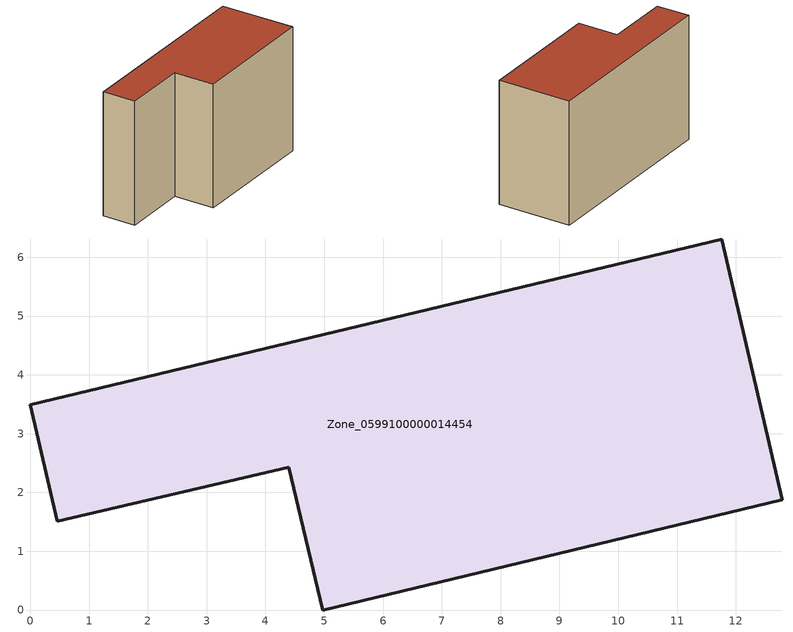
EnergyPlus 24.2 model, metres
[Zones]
Zone_0599100000014454
 floor ground (C_G): 4.4,2.43 0.46,1.51 0,3.49 11.76,6.31 12.79,1.88 4.97,0 z0
 wall outside (C_F): 11.76,6.31 0,3.49 0.46,1.51 4.4,2.43 4.97,0 12.79,1.88 11.76,6.31 z0:7.62
 roof outside (C_R): 4.97,0 12.79,1.88 11.76,6.31 0,3.49 0.46,1.51 4.4,2.43 z7.62
[BUILDING]
Pand.0599100000014454: North Axis=0; Terrain=City; Loads Convergence Tolerance Value=0.04; Temperature Convergence Tolerance Value=0.4; Solar Distribution=FullExterior; Maximum Number of Warmup Days=25; Minimum Number of Warmup Days=1
[Site:Location]
Rotterdam.The.Hague.AP_ZH_NLD Design_Conditions: Latitude=51.96; Longitude=4.45; Time Zone=1; Elevation=-4.5
[SITE:GROUNDTEMPERATURE:BUILDINGSURFACE]
18, 18, 18, 18, 18, 18, 18, 18, 18, 18, 18, 18
[MATERIAL] Thermal Absorptance=0.9; Solar Absorptance=0.7; Visible Absorptance=0.7
Name | Roughness | Thickness | Conductivity | Density | Specific Heat
G.TI.1946 | MediumSmooth | 0.15 | 1 | 540 | 1210
F.TI.1946 | Rough | 0.3 | 0.857143 | 1920 | 840
R.TI.1946 | MediumRough | 0.2 | 0.1 | 1500 | 1000
[CONSTRUCTION]
C_G: G.TI.1946
C_F: F.TI.1946
C_R: R.TI.1946
[ZONE]
Zone_0599100000014454: Type=1; Multiplier=1; Ceiling Height=Autocalculate; Volume=Autocalculate; Floor Area=autocalculate; Part of Total Floor Area=Yes
[ZONEINFILTRATION:DESIGNFLOWRATE]
Infil_Zone_0599100000014454: Zone or ZoneList or Space or SpaceList=Zone_0599100000014454; Schedule=AlwaysOn; Design Flow Rate Calculation Method=Flow/Area; Flow Rate per Floor Area=0.003; Constant Term Coefficient=1; Temperature Term Coefficient=0; Velocity Term Coefficient=0; Velocity Squared Term Coefficient=0
[HVACTEMPLATE:ZONE:IDEALLOADSAIRSYSTEM]
Zone_0599100000014454: Maximum Heating Supply Air Temperature=50; Minimum Cooling Supply Air Temperature=13; Maximum Heating Supply Air Humidity Ratio=0.0156; Minimum Cooling Supply Air Humidity Ratio=0.0077; Heating Limit=NoLimit; Cooling Limit=NoLimit; Dehumidification Control Type=ConstantSensibleHeatRatio; Cooling Sensible Heat Ratio=0.7; Dehumidification Setpoint=60; Humidification Control Type=None; Humidification Setpoint=30; Outdoor Air Method=None; Outdoor Air Flow Rate per Person=0.00944; Outdoor Air Flow Rate per Zone Floor Area=0; Outdoor Air Flow Rate per Zone=0; Demand Controlled Ventilation Type=None; Outdoor Air Economizer Type=NoEconomizer; Heat Recovery Type=None; Sensible Heat Recovery Effectiveness=0.7; Latent Heat Recovery Effectiveness=0.65
[ZONECONTROL:THERMOSTAT]
ThermostatControl_Zone_0599100000014454: Zone or ZoneList=Zone_0599100000014454; Control Type Schedule=DualSetpointControlType; Control 1=Thermostat_Zone_0599100000014454; Temperature Difference Between Cutout And Setpoint=0
[THERMOSTATSETPOINT:DUALSETPOINT]
Thermostat_Zone_0599100000014454: Heating Setpoint Temperature Schedule=HeatingSetpoint_Zone_0599100000014454; Cooling Setpoint Temperature Schedule=CoolingSetpoint_Zone_0599100000014454
[SCHEDULE:COMPACT]
HeatingSetpoint_Zone_0599100000014454: Through: 12/31, For: AllDays, Until: 24:00, 21
CoolingSetpoint_Zone_0599100000014454: Through: 12/31, For: AllDays, Until: 24:00, 24
DualSetpointControlType: Through: 12/31, For: AllDays, Until: 24:00, 4
AlwaysOn: Through: 12/31, For: AllDays, Until: 24:00, 1
